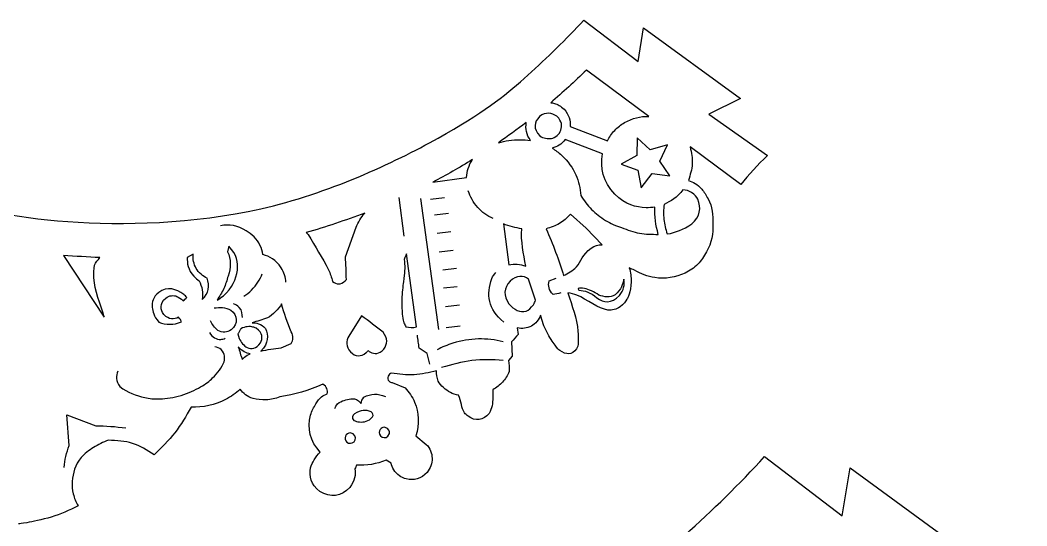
# Model space of a CAD drawing. Extents: x 0.6 to 16.2, y 1.1 to 11.
# Drawn here: x 7.76 to 16.21, y 6.6 to 10.84 of the extents above; entities that cross this region are included whole.
import ezdxf

# ---------------------------------------------------------------- set-up
doc = ezdxf.new("R2010")
doc.units = 0
doc.layers.get('0').update_dxf_attribs({"linetype": 'CONTINUOUS'})

msp = doc.modelspace()

# ---------------------------------------------------------------- linework, layer by layer
at = {"color": 4}
for points in [[(12.489304, 10.83958), (12.945246, 10.492849), (12.991967, 10.774894), (13.80362, 10.181667), (13.537416, 10.050231), (14.03002, 9.704304)], [(13.035586, 10.032569), (12.511599, 10.421362)], [(12.375485, 9.94803), (12.687467, 9.827826)], [(12.647487, 9.717863), (12.334594, 9.838417)], [(12.93844, 9.853375), (12.933936, 9.703659), (12.802707, 9.631453), (12.943703, 9.580905), (12.971824, 9.433786), (13.063468, 9.552261), (13.212076, 9.533543), (13.127719, 9.657312), (13.191443, 9.792863), (13.047664, 9.750881), (12.93844, 9.853375)], [(13.806913, 9.459905), (13.381794, 9.775686)], [(11.223218, 9.480587), (11.505944, 9.520798)], [(10.981932, 9.029048), (10.941596, 9.351735)], [(11.273277, 8.245361), (11.121797, 9.343125)], [(11.203883, 9.338197), (11.320342, 9.352067)], [(11.237621, 9.205551), (11.35408, 9.219422)], [(12.50854, 9.096176), (12.377531, 9.211042)], [(11.815112, 9.130063), (11.860928, 8.786518)], [(10.490292, 8.855452), (10.580775, 9.102655)], [(11.259078, 9.05348), (11.375537, 9.067351)], [(12.643627, 8.954701), (12.50854, 9.096176)], [(9.213866, 8.876053), (9.16364, 8.849927)], [(9.511802, 8.943401), (9.501658, 8.896793)], [(11.086954, 8.267315), (11.003606, 8.88069)], [(11.276772, 8.897842), (11.393231, 8.911713)], [(8.12409, 8.8671), (8.465952, 8.349185)], [(11.30601, 8.746252), (11.422469, 8.760123)], [(12.085567, 8.490786), (12.026162, 8.667855)], [(12.199438, 8.65207), (12.257626, 8.674611)], [(11.311905, 8.593219), (11.428364, 8.60709)], [(11.329599, 8.437581), (11.446059, 8.451452)], [(10.626146, 8.359502), (10.518524, 8.18963)], [(11.335014, 8.262517), (11.451473, 8.276388)], [(9.588735, 8.209998), (9.598077, 8.169635)], [(11.931352, 8.258448), (11.938604, 8.204074)], [(9.94986, 8.091394), (10.03426, 8.127717)], [(11.884479, 8.140506), (11.890148, 8.021479), (11.858743, 7.986088)], [(10.699435, 8.055338), (10.699435, 8.055338)], [(11.198865, 7.955345), (11.176051, 8.043492)], [(10.882446, 7.799321), (10.990882, 7.755721)], [(8.173316, 7.27262), (8.152556, 7.529422), (8.395081, 7.436995)], [(11.081608, 7.354024), (11.16848, 7.280804)], [(14.006672, 7.17874), (14.657681, 6.683667), (14.72439, 7.08638), (15.883293, 6.239352), (15.503198, 6.051684), (16.206553, 5.557759)], [(10.873874, 7.124171), (10.831477, 7.150169)]]:
    msp.add_lwpolyline(points, dxfattribs=at)
for points in [[(12.020198, 10.378108), (12.183843, 10.5252), (12.341213, 10.678135), (12.489304, 10.83958)], [(12.511599, 10.421362), (12.413333, 10.3249), (12.313547, 10.233762), (12.212375, 10.147279)], [(11.334886, 9.888429), (11.686631, 10.089767), (11.856552, 10.231016), (12.020198, 10.378108)], [(12.212375, 10.147279), (12.222867, 10.1461), (12.233258, 10.144022), (12.243394, 10.141069)], [(12.243394, 10.141069), (12.270068, 10.132983), (12.296464, 10.120301), (12.323936, 10.092659)], [(12.263785, 10.033172), (12.218871, 10.063609), (12.170856, 10.071024), (12.118395, 10.031389)], [(12.323936, 10.092659), (12.366577, 10.047343), (12.379121, 9.997861), (12.375485, 9.94803)], [(12.007527, 9.981795), (11.93011, 9.922666), (11.852054, 9.866032), (11.77339, 9.811717)], [(12.043147, 9.830538), (12.008059, 9.87853), (11.998603, 9.929862), (12.007527, 9.981795)], [(12.118395, 10.031389), (12.072138, 9.983133), (12.062395, 9.929571), (12.121265, 9.870273)], [(12.297176, 9.915816), (12.307989, 9.952607), (12.310196, 9.990733), (12.263785, 10.033172)], [(12.748856, 9.914438), (12.773242, 9.940238), (12.801297, 9.96257), (12.831901, 9.98057)], [(12.831901, 9.98057), (12.894436, 10.017446), (12.966062, 10.034816), (13.035586, 10.032569)], [(9.885567, 9.283286), (10.449572, 9.425665), (10.983141, 9.687091), (11.334886, 9.888429)], [(12.218465, 9.848238), (12.247287, 9.850845), (12.289657, 9.886092), (12.297176, 9.915816)], [(12.687467, 9.827826), (12.703754, 9.85937), (12.72447, 9.888638), (12.748856, 9.914438)], [(11.77339, 9.811717), (11.802536, 9.819813), (11.832226, 9.825955), (11.862193, 9.830081)], [(11.862193, 9.830081), (11.921781, 9.838295), (11.982818, 9.838534), (12.043147, 9.830538)], [(12.121265, 9.870273), (12.150393, 9.846652), (12.1869, 9.843212), (12.218465, 9.848238)], [(12.334594, 9.838417), (12.302294, 9.797669), (12.264886, 9.777406), (12.224758, 9.765695)], [(12.224758, 9.765695), (12.252275, 9.749202), (12.278188, 9.730029), (12.301993, 9.708524)], [(12.749068, 9.379518), (12.650437, 9.484247), (12.626663, 9.600396), (12.647487, 9.717863)], [(13.381794, 9.775686), (13.391787, 9.728275), (13.401779, 9.680865), (13.399294, 9.634118)], [(11.555177, 9.669613), (11.445447, 9.602435), (11.334778, 9.539528), (11.223218, 9.480587)], [(11.505944, 9.520798), (11.509455, 9.572182), (11.524203, 9.621945), (11.555177, 9.669613)], [(12.301993, 9.708524), (12.415385, 9.602702), (12.455637, 9.487003), (12.463829, 9.369925)], [(13.399294, 9.634118), (13.396808, 9.587371), (13.381844, 9.541287), (13.366879, 9.495203)], [(14.03002, 9.704304), (13.948061, 9.625051), (13.87427, 9.543466), (13.806913, 9.459905)], [(13.366879, 9.495203), (13.408309, 9.48187), (13.443638, 9.46414), (13.479498, 9.421731)], [(11.600303, 9.268929), (11.561946, 9.31165), (11.536175, 9.35942), (11.520706, 9.407603)], [(13.012487, 9.266385), (12.928112, 9.269641), (12.840318, 9.290757), (12.749068, 9.379518)], [(13.321758, 9.417431), (13.271813, 9.35233), (13.218267, 9.318043), (13.162755, 9.294637)], [(13.394361, 9.392833), (13.371863, 9.407312), (13.346637, 9.415391), (13.321758, 9.417431)], [(13.446874, 9.336988), (13.435896, 9.35606), (13.421622, 9.374889), (13.394361, 9.392833)], [(13.479498, 9.421731), (13.497416, 9.400302), (13.516252, 9.371364), (13.532126, 9.340775)], [(7.060317, 9.359881), (7.409282, 9.247186), (7.770981, 9.170714), (8.24905, 9.144144)], [(12.463829, 9.369925), (12.48917, 9.327207), (12.519755, 9.287592), (12.554715, 9.252309)], [(13.162755, 9.294637), (13.159723, 9.252476), (13.156691, 9.210315), (13.161116, 9.168951)], [(13.395825, 9.130535), (13.467161, 9.194099), (13.474709, 9.26435), (13.446874, 9.336988)], [(13.532126, 9.340775), (13.568527, 9.27653), (13.57503, 9.202787), (13.572934, 9.127657)], [(8.24905, 9.144144), (8.72712, 9.117574), (9.321561, 9.140906), (9.885567, 9.283286)], [(10.652176, 9.221893), (10.489508, 9.159872), (10.32578, 9.105247), (10.161035, 9.057615)], [(10.580775, 9.102655), (10.595663, 9.144519), (10.619408, 9.183955), (10.652176, 9.221893)], [(11.660049, 9.215135), (11.638314, 9.230895), (11.618251, 9.248961), (11.600303, 9.268929)], [(11.729741, 9.175056), (11.705191, 9.185922), (11.681784, 9.199375), (11.660049, 9.215135)], [(12.377531, 9.211042), (12.348601, 9.18234), (12.31967, 9.153639), (12.285682, 9.133453)], [(12.554715, 9.252309), (12.589675, 9.217026), (12.629009, 9.186076), (12.671523, 9.160393)], [(13.085644, 9.272221), (13.061523, 9.267922), (13.036984, 9.26596), (13.012487, 9.266385)], [(13.114625, 9.04294), (13.092843, 9.118672), (13.083495, 9.195113), (13.085644, 9.272221)], [(9.656205, 9.071514), (9.590762, 9.117442), (9.515422, 9.131086), (9.440864, 9.114595)], [(11.891316, 9.105806), (11.865554, 9.112501), (11.840333, 9.121282), (11.815112, 9.130063)], [(12.285682, 9.133453), (12.251694, 9.113268), (12.212649, 9.101598), (12.173603, 9.089929)], [(12.671523, 9.160393), (12.714037, 9.13471), (12.759731, 9.114295), (12.807208, 9.099705)], [(13.161116, 9.168951), (13.16554, 9.127587), (13.17742, 9.087021), (13.1893, 9.046455)], [(13.1893, 9.046455), (13.260462, 9.058144), (13.32606, 9.083254), (13.395825, 9.130535)], [(13.572934, 9.127657), (13.575637, 9.051384), (13.562877, 8.972145), (13.518087, 8.895267)], [(9.724197, 9.021866), (9.704349, 9.041867), (9.681287, 9.058676), (9.656205, 9.071514)], [(10.161035, 9.057615), (10.163801, 9.054863), (10.166566, 9.05211), (10.169321, 9.049347)], [(10.169321, 9.049347), (10.172075, 9.046583), (10.174818, 9.043808), (10.177561, 9.041034)], [(10.177561, 9.041034), (10.237656, 8.943512), (10.294752, 8.845321), (10.349024, 8.746489)], [(11.969689, 9.089893), (11.943384, 9.094502), (11.917079, 9.099111), (11.891316, 9.105806)], [(12.002315, 8.776897), (11.985118, 8.880895), (11.960366, 8.985363), (11.969689, 9.089893)], [(12.173603, 9.089929), (12.23085, 8.960241), (12.27948, 8.829196), (12.320224, 8.696877)], [(12.807208, 9.099705), (12.856743, 9.08103), (12.906278, 9.062355), (12.957514, 9.052894)], [(12.957514, 9.052894), (13.00875, 9.043433), (13.061688, 9.043186), (13.114625, 9.04294)], [(9.773256, 8.953455), (9.760678, 8.97867), (9.744045, 9.001864), (9.724197, 9.021866)], [(9.798472, 8.873131), (9.794358, 8.901005), (9.785835, 8.92824), (9.773256, 8.953455)], [(12.551061, 8.928559), (12.578751, 8.947758), (12.611767, 8.956834), (12.643627, 8.954701)], [(9.239008, 8.757049), (9.217391, 8.794651), (9.20956, 8.835444), (9.213866, 8.876053)], [(9.501658, 8.896793), (9.529229, 8.833641), (9.532933, 8.763475), (9.506134, 8.693675)], [(9.58428, 8.741453), (9.590154, 8.804969), (9.581885, 8.872282), (9.511802, 8.943401)], [(9.950533, 8.762673), (9.90478, 8.830725), (9.85261, 8.857733), (9.798472, 8.873131)], [(11.003606, 8.88069), (10.995618, 8.858919), (10.976265, 8.838934), (10.985051, 8.816632)], [(12.428127, 8.769741), (12.465894, 8.817506), (12.476126, 8.870974), (12.551061, 8.928559)], [(13.518087, 8.895267), (13.498112, 8.858137), (13.475558, 8.822353), (13.44581, 8.792227)], [(8.430417, 8.847812), (8.328256, 8.852422), (8.226147, 8.858849), (8.12409, 8.8671)], [(8.379974, 8.678586), (8.37787, 8.714076), (8.380868, 8.749869), (8.383866, 8.785662)], [(8.383866, 8.785662), (8.397019, 8.806979), (8.412289, 8.827738), (8.430417, 8.847812)], [(9.16364, 8.849927), (9.160702, 8.799393), (9.168976, 8.74732), (9.218501, 8.691055)], [(10.498053, 8.663818), (10.49733, 8.72773), (10.494746, 8.791608), (10.490292, 8.855452)], [(10.985051, 8.816632), (10.98766, 8.790389), (10.98836, 8.763955), (10.986744, 8.73767)], [(11.860928, 8.786518), (11.908503, 8.797843), (11.955641, 8.795059), (12.002315, 8.776897)], [(13.44581, 8.792227), (13.416062, 8.7621), (13.379119, 8.737631), (13.339639, 8.718723)], [(9.329731, 8.676034), (9.29734, 8.688668), (9.256142, 8.724641), (9.239008, 8.757049)], [(9.466294, 8.527992), (9.544706, 8.594493), (9.570001, 8.668294), (9.58428, 8.741453)], [(9.702108, 8.575265), (9.744813, 8.617397), (9.773889, 8.665051), (9.79244, 8.713353)], [(9.99093, 8.642358), (9.987845, 8.681891), (9.975708, 8.723407), (9.950533, 8.762673)], [(10.349024, 8.746489), (10.362874, 8.714348), (10.37374, 8.681778), (10.381936, 8.648811)], [(10.986744, 8.73767), (10.985128, 8.711384), (10.981195, 8.685248), (10.976195, 8.645513)], [(11.718131, 8.672102), (11.726625, 8.690748), (11.739424, 8.707432), (11.752224, 8.724117)], [(12.026162, 8.667855), (11.982646, 8.703845), (11.924528, 8.698644), (11.871447, 8.651178)], [(12.320224, 8.696877), (12.357766, 8.714499), (12.39391, 8.737647), (12.428127, 8.769741)], [(12.915874, 8.741844), (12.900832, 8.748929), (12.885571, 8.755548), (12.870309, 8.762167)], [(12.870309, 8.762167), (12.882432, 8.724197), (12.88842, 8.68425), (12.887318, 8.644561)], [(13.084782, 8.680221), (13.024722, 8.688737), (12.967807, 8.7138), (12.915874, 8.741844)], [(13.339639, 8.718723), (13.260804, 8.680604), (13.171072, 8.666384), (13.084782, 8.680221)], [(8.465952, 8.349185), (8.435739, 8.459269), (8.385943, 8.569376), (8.379974, 8.678586)], [(9.218501, 8.691055), (9.231569, 8.67696), (9.246604, 8.66469), (9.263013, 8.654682)], [(9.263013, 8.654682), (9.273615, 8.629183), (9.284217, 8.603683), (9.288446, 8.577167)], [(9.288382, 8.495586), (9.344333, 8.549306), (9.353835, 8.611954), (9.329731, 8.676034)], [(9.506134, 8.693675), (9.495752, 8.657666), (9.485371, 8.621657), (9.469819, 8.58804)], [(10.381936, 8.648811), (10.414741, 8.621923), (10.450335, 8.617151), (10.489003, 8.652038)], [(10.489003, 8.652038), (10.492396, 8.655655), (10.495431, 8.659608), (10.498053, 8.663818)], [(10.976195, 8.645513), (10.971194, 8.605779), (10.965125, 8.552448), (10.963581, 8.498922)], [(11.818124, 8.307822), (11.68406, 8.414904), (11.672042, 8.540212), (11.718131, 8.672102)], [(11.871447, 8.651178), (11.818669, 8.592624), (11.812368, 8.528848), (11.861932, 8.460865)], [(12.231415, 8.539888), (12.195428, 8.574367), (12.189173, 8.613003), (12.199438, 8.65207)], [(12.825701, 8.666882), (12.817723, 8.624332), (12.804046, 8.582924), (12.752823, 8.53684)], [(12.788851, 8.529932), (12.825065, 8.572567), (12.834455, 8.61893), (12.825701, 8.666882)], [(12.887318, 8.644561), (12.886217, 8.604871), (12.878027, 8.565438), (12.870693, 8.541249)], [(8.923623, 8.556052), (8.877105, 8.51767), (8.865844, 8.473776), (8.86883, 8.429667)], [(9.134005, 8.538909), (9.072514, 8.586622), (8.995029, 8.608438), (8.923623, 8.556052)], [(8.982236, 8.509168), (9.011543, 8.532179), (9.050668, 8.533511), (9.076522, 8.522799)], [(9.160818, 8.51235), (9.152698, 8.52198), (9.143713, 8.530882), (9.134005, 8.538909)], [(9.288446, 8.577167), (9.292674, 8.550651), (9.290528, 8.523118), (9.288382, 8.495586)], [(9.469819, 8.58804), (9.454267, 8.554423), (9.433544, 8.523199), (9.412821, 8.491975)], [(9.637113, 8.523679), (9.660526, 8.538503), (9.682361, 8.555823), (9.702108, 8.575265)], [(12.297204, 8.552207), (12.275619, 8.544019), (12.253678, 8.54009), (12.231415, 8.539888)], [(12.432069, 8.533205), (12.408061, 8.542727), (12.382566, 8.548685), (12.356738, 8.551304)], [(12.356738, 8.551304), (12.390408, 8.44253), (12.432619, 8.339665), (12.439928, 8.230816)], [(12.691905, 8.408568), (12.615392, 8.41588), (12.515123, 8.497643), (12.432069, 8.533205)], [(12.442876, 8.588579), (12.442781, 8.587554), (12.442801, 8.586518), (12.442936, 8.585497)], [(12.495844, 8.588651), (12.467837, 8.595307), (12.459579, 8.591971), (12.442876, 8.588579)], [(12.442936, 8.585497), (12.443116, 8.582363), (12.446064, 8.577301), (12.449504, 8.575524)], [(12.449504, 8.575524), (12.497319, 8.571506), (12.547557, 8.557254), (12.598146, 8.511921)], [(12.554881, 8.568459), (12.533399, 8.577845), (12.510929, 8.584963), (12.495844, 8.588651)], [(12.616008, 8.533866), (12.596856, 8.547416), (12.576363, 8.559072), (12.554881, 8.568459)], [(12.598146, 8.511921), (12.656317, 8.465071), (12.719378, 8.460998), (12.788851, 8.529932)], [(12.752823, 8.53684), (12.71134, 8.505694), (12.661582, 8.518134), (12.616008, 8.533866)], [(12.870693, 8.541249), (12.86336, 8.517061), (12.856883, 8.508116), (12.850771, 8.499074)], [(8.966527, 8.370492), (8.936801, 8.412881), (8.928656, 8.458759), (8.982236, 8.509168)], [(9.076522, 8.522799), (9.090919, 8.516787), (9.11098, 8.505157), (9.127723, 8.485509)], [(9.127723, 8.485509), (9.138785, 8.494344), (9.149817, 8.50329), (9.160818, 8.51235)], [(9.412821, 8.491975), (9.431774, 8.502179), (9.449718, 8.514259), (9.466294, 8.527992)], [(9.600084, 8.430685), (9.58485, 8.446237), (9.568599, 8.454703), (9.552016, 8.4596)], [(9.954769, 8.460365), (9.930976, 8.418279), (9.88128, 8.367377), (9.836177, 8.341832)], [(10.03596, 8.225181), (10.002755, 8.302663), (9.975894, 8.38108), (9.954769, 8.460365)], [(10.963581, 8.498922), (10.962037, 8.445396), (10.965019, 8.391676), (10.968551, 8.358825)], [(11.861932, 8.460865), (11.905303, 8.409226), (11.954885, 8.38449), (12.006418, 8.399779)], [(12.006418, 8.399779), (12.027066, 8.410165), (12.047634, 8.424149), (12.067253, 8.453029)], [(12.067253, 8.453029), (12.075045, 8.464709), (12.080816, 8.477459), (12.085567, 8.490786)], [(12.850771, 8.499074), (12.840019, 8.483319), (12.825615, 8.458828), (12.793672, 8.435318)], [(8.86883, 8.429667), (8.873891, 8.40159), (8.879378, 8.354587), (8.924662, 8.307486)], [(9.089824, 8.347926), (9.051623, 8.329091), (9.01115, 8.324147), (8.966527, 8.370492)], [(9.389413, 8.426062), (9.436379, 8.431679), (9.48125, 8.434524), (9.529582, 8.407289)], [(9.529582, 8.407289), (9.584601, 8.36288), (9.592633, 8.296268), (9.531705, 8.242662)], [(9.626348, 8.345283), (9.621977, 8.374115), (9.625383, 8.400616), (9.600084, 8.430685)], [(12.127175, 8.365552), (12.117771, 8.332903), (12.082082, 8.289701), (12.049941, 8.274194)], [(12.178761, 8.225166), (12.156033, 8.269579), (12.138854, 8.316908), (12.127175, 8.365552)], [(12.793672, 8.435318), (12.764042, 8.414642), (12.726817, 8.405469), (12.691905, 8.408568)], [(8.924662, 8.307486), (8.983637, 8.283328), (9.049163, 8.281128), (9.11452, 8.309117)], [(9.11452, 8.309117), (9.109852, 8.32285), (9.102591, 8.335922), (9.089824, 8.347926)], [(9.420253, 8.236553), (9.393337, 8.261649), (9.373102, 8.28855), (9.356945, 8.316721)], [(9.836177, 8.341832), (9.793373, 8.326887), (9.750326, 8.313781), (9.707045, 8.302428)], [(9.707045, 8.302428), (9.742967, 8.301794), (9.780755, 8.293783), (9.819507, 8.252182)], [(10.805306, 8.22264), (10.748879, 8.268479), (10.685866, 8.313881), (10.626146, 8.359502)], [(10.968551, 8.358825), (10.972084, 8.325974), (10.976169, 8.313991), (10.980912, 8.302347)], [(10.980912, 8.302347), (10.985656, 8.290703), (10.991059, 8.279398), (10.997304, 8.26858)], [(9.350709, 8.218933), (9.368998, 8.178917), (9.410853, 8.160138), (9.443901, 8.162331)], [(9.531705, 8.242662), (9.496257, 8.218142), (9.458997, 8.215638), (9.420253, 8.236553)], [(9.600958, 8.230791), (9.596881, 8.223862), (9.592808, 8.21693), (9.588735, 8.209998)], [(9.613193, 8.251577), (9.609114, 8.244649), (9.605034, 8.237721), (9.600958, 8.230791)], [(9.714081, 8.265498), (9.688516, 8.272167), (9.648068, 8.272043), (9.613193, 8.251577)], [(9.742045, 8.255669), (9.727596, 8.262878), (9.72656, 8.26254), (9.714081, 8.265498)], [(9.777426, 8.13274), (9.795637, 8.171382), (9.800429, 8.215864), (9.742045, 8.255669)], [(9.819507, 8.252182), (9.843305, 8.195127), (9.849926, 8.132468), (9.77908, 8.064275)], [(10.03426, 8.127717), (10.05253, 8.157615), (10.055571, 8.190119), (10.03596, 8.225181)], [(10.812845, 8.079724), (10.842427, 8.122618), (10.848533, 8.171076), (10.805306, 8.22264)], [(10.997304, 8.26858), (11.027137, 8.260264), (11.05702, 8.259882), (11.086954, 8.267315)], [(11.107474, 8.087926), (11.103947, 8.124729), (11.099255, 8.161465), (11.093378, 8.198133)], [(11.938604, 8.204074), (11.921448, 8.182641), (11.90344, 8.161446), (11.884479, 8.140506)], [(12.049941, 8.274194), (12.012977, 8.254186), (11.971993, 8.248844), (11.931352, 8.258448)], [(12.248966, 8.113275), (12.229766, 8.139254), (12.201489, 8.180752), (12.178761, 8.225166)], [(12.439928, 8.230816), (12.442947, 8.197645), (12.443645, 8.164265), (12.443327, 8.143434)], [(9.443901, 8.162331), (9.456173, 8.162887), (9.468862, 8.165786), (9.481083, 8.171525)], [(9.598077, 8.169635), (9.613855, 8.142528), (9.638864, 8.105961), (9.665776, 8.093039)], [(9.665776, 8.093039), (9.701144, 8.081452), (9.741727, 8.07975), (9.777426, 8.13274)], [(10.518524, 8.18963), (10.4966, 8.149368), (10.492616, 8.104606), (10.532714, 8.057062)], [(11.391092, 8.130212), (11.345665, 8.115864), (11.301577, 8.097273), (11.25958, 8.074784)], [(11.814164, 8.141587), (11.677688, 8.176432), (11.534042, 8.174987), (11.391092, 8.130212)], [(12.289805, 8.068194), (12.278287, 8.076834), (12.268165, 8.087295), (12.248966, 8.113275)], [(12.443327, 8.143434), (12.442708, 8.106451), (12.438698, 8.101573), (12.42939, 8.083504)], [(9.448114, 8.076331), (9.432679, 8.090672), (9.412941, 8.09792), (9.394021, 8.098508)], [(9.472355, 7.97483), (9.478416, 8.007377), (9.483553, 8.038021), (9.448114, 8.076331)], [(9.690857, 8.041443), (9.658852, 8.047557), (9.625705, 8.058547), (9.591182, 8.100516)], [(9.591182, 8.100516), (9.601299, 8.064946), (9.612313, 8.029496), (9.624253, 7.99417)], [(9.644216, 8.012933), (9.659093, 8.025101), (9.674854, 8.034453), (9.690857, 8.041443)], [(9.77908, 8.064275), (9.807349, 8.070014), (9.835619, 8.075753), (9.864083, 8.080273)], [(9.864083, 8.080273), (9.892546, 8.084793), (9.921203, 8.088094), (9.94986, 8.091394)], [(10.532714, 8.057062), (10.574052, 8.017495), (10.616157, 8.013096), (10.664179, 8.051402)], [(10.664179, 8.051402), (10.669878, 8.056851), (10.674864, 8.063045), (10.678979, 8.069771)], [(10.678979, 8.069771), (10.685096, 8.064058), (10.691999, 8.059182), (10.699435, 8.055338)], [(10.699435, 8.055338), (10.733618, 8.040209), (10.771495, 8.035121), (10.812845, 8.079724)], [(11.176051, 8.043492), (11.15338, 8.059082), (11.130518, 8.073875), (11.107474, 8.087926)], [(12.42939, 8.083504), (12.390731, 8.027051), (12.342265, 8.033324), (12.289805, 8.068194)], [(9.376278, 7.839507), (9.41524, 7.879733), (9.45734, 7.928311), (9.472355, 7.97483)], [(9.624253, 7.99417), (9.630468, 8.00087), (9.637143, 8.007145), (9.644216, 8.012933)], [(11.551769, 7.985097), (11.46585, 7.975014), (11.381621, 7.950534), (11.297392, 7.926055)], [(11.812903, 7.986555), (11.725295, 7.990868), (11.637687, 7.99518), (11.551769, 7.985097)], [(11.858743, 7.986088), (11.863965, 7.954866), (11.865841, 7.923552), (11.864456, 7.892147)], [(8.582269, 7.895081), (8.564619, 7.857259), (8.560459, 7.813545), (8.596939, 7.765983)], [(10.875086, 7.878353), (10.854866, 7.876072), (10.830586, 7.837436), (10.85733, 7.81079)], [(11.065978, 7.865992), (11.002752, 7.862591), (10.938919, 7.870472), (10.875086, 7.878353)], [(11.254443, 7.898759), (11.191823, 7.884076), (11.129204, 7.869393), (11.065978, 7.865992)], [(11.267249, 7.813055), (11.258176, 7.841298), (11.254061, 7.869874), (11.254443, 7.898759)], [(11.864456, 7.892147), (11.848158, 7.860643), (11.83186, 7.82914), (11.808887, 7.803653)], [(9.274829, 7.763301), (9.319025, 7.788936), (9.349166, 7.812706), (9.376278, 7.839507)], [(10.300891, 7.785794), (10.182935, 7.733777), (10.062731, 7.699429), (9.94052, 7.680244)], [(10.338076, 7.706722), (10.344772, 7.730228), (10.33422, 7.769712), (10.300891, 7.785794)], [(10.85733, 7.81079), (10.865075, 7.80329), (10.873727, 7.800074), (10.882446, 7.799321)], [(11.312176, 7.757764), (11.294713, 7.773969), (11.27955, 7.792653), (11.267249, 7.813055)], [(11.808887, 7.803653), (11.785914, 7.778167), (11.756265, 7.758697), (11.726617, 7.739228)], [(8.596939, 7.765983), (8.662316, 7.717991), (8.734886, 7.688449), (8.807325, 7.67353)], [(8.935107, 7.66359), (8.986374, 7.66572), (9.050252, 7.674192), (9.111316, 7.692178)], [(9.111316, 7.692178), (9.172381, 7.710164), (9.230633, 7.737666), (9.274829, 7.763301)], [(9.607104, 7.743651), (9.570294, 7.709942), (9.529074, 7.681033), (9.484806, 7.65797)], [(9.651931, 7.697656), (9.63484, 7.710828), (9.619658, 7.726293), (9.607104, 7.743651)], [(9.71734, 7.665848), (9.688021, 7.673604), (9.669022, 7.684484), (9.651931, 7.697656)], [(10.241065, 7.620464), (10.274999, 7.676305), (10.302532, 7.692386), (10.338076, 7.706722)], [(10.645663, 7.677507), (10.70245, 7.707351), (10.762603, 7.711521), (10.826101, 7.683236)], [(10.990882, 7.755721), (11.024157, 7.721013), (11.051203, 7.680286), (11.070112, 7.636072)], [(11.370689, 7.717128), (11.349405, 7.727833), (11.32964, 7.741559), (11.312176, 7.757764)], [(11.438189, 7.69434), (11.414776, 7.698741), (11.391973, 7.706424), (11.370689, 7.717128)], [(11.488933, 7.546849), (11.460541, 7.584513), (11.464395, 7.642271), (11.438189, 7.69434)], [(11.726617, 7.739228), (11.727202, 7.718202), (11.727134, 7.697159), (11.726603, 7.676089)], [(8.807325, 7.67353), (8.845182, 7.66567), (8.883839, 7.661459), (8.935107, 7.66359)], [(9.484806, 7.65797), (9.394868, 7.611005), (9.29395, 7.589574), (9.195725, 7.593958)], [(9.825603, 7.655403), (9.7863, 7.65346), (9.74666, 7.658092), (9.71734, 7.665848)], [(9.94052, 7.680244), (9.903872, 7.665864), (9.864906, 7.657346), (9.825603, 7.655403)], [(10.197605, 7.5269), (10.208031, 7.562392), (10.225754, 7.595604), (10.241065, 7.620464)], [(10.400784, 7.582993), (10.406766, 7.596715), (10.41425, 7.610104), (10.423697, 7.62309)], [(10.423697, 7.62309), (10.4593, 7.649548), (10.498234, 7.655987), (10.536276, 7.664356)], [(10.536276, 7.664356), (10.556618, 7.664567), (10.577537, 7.667124), (10.600713, 7.645801)], [(10.600713, 7.645801), (10.607874, 7.639595), (10.61388, 7.632059), (10.619886, 7.624522)], [(10.619886, 7.624522), (10.623786, 7.643064), (10.631446, 7.660841), (10.645663, 7.677507)], [(11.070112, 7.636072), (11.106923, 7.550664), (11.113222, 7.448758), (11.081608, 7.354024)], [(11.726603, 7.676089), (11.725958, 7.624779), (11.720252, 7.58468), (11.694865, 7.540737)], [(9.195725, 7.593958), (9.153399, 7.519999), (9.111072, 7.44604), (9.059205, 7.379521)], [(10.278893, 7.21748), (10.193842, 7.305916), (10.168446, 7.416398), (10.197605, 7.5269)], [(10.567115, 7.537574), (10.551254, 7.522514), (10.53918, 7.503622), (10.561337, 7.483269)], [(10.704715, 7.553761), (10.665243, 7.573811), (10.616963, 7.573569), (10.567115, 7.537574)], [(10.718037, 7.511667), (10.727844, 7.524176), (10.718044, 7.550003), (10.704715, 7.553761)], [(11.518826, 7.517657), (11.507804, 7.525875), (11.49724, 7.535524), (11.488933, 7.546849)], [(11.694865, 7.540737), (11.64689, 7.482631), (11.581108, 7.472958), (11.518826, 7.517657)], [(8.395081, 7.436995), (8.479385, 7.437139), (8.563506, 7.431407), (8.647442, 7.419683)], [(10.561337, 7.483269), (10.583394, 7.469752), (10.628881, 7.462929), (10.664062, 7.475996)], [(10.664062, 7.475996), (10.681837, 7.482637), (10.699562, 7.490165), (10.718037, 7.511667)], [(9.059205, 7.379521), (9.007338, 7.313001), (8.945929, 7.253921), (8.884521, 7.194841)], [(10.519376, 7.376057), (10.481125, 7.364076), (10.473438, 7.312046), (10.517084, 7.293161)], [(10.539527, 7.376894), (10.533852, 7.378118), (10.526713, 7.37803), (10.519376, 7.376057)], [(10.571892, 7.31901), (10.582233, 7.337781), (10.563923, 7.375015), (10.539527, 7.376894)], [(10.804751, 7.423683), (10.786374, 7.424619), (10.745948, 7.371613), (10.799223, 7.34163)], [(10.799223, 7.34163), (10.817287, 7.334801), (10.846728, 7.334882), (10.858588, 7.373176)], [(10.824446, 7.424331), (10.818707, 7.425559), (10.811804, 7.425493), (10.804751, 7.423683)], [(10.858588, 7.373176), (10.861919, 7.388732), (10.856451, 7.41629), (10.824446, 7.424331)], [(8.129659, 7.088489), (8.135795, 7.150737), (8.149969, 7.212142), (8.173316, 7.27262)], [(8.501892, 7.316269), (8.458216, 7.300963), (8.416281, 7.280677), (8.376749, 7.25612)], [(8.704269, 7.290414), (8.640498, 7.310652), (8.571195, 7.31346), (8.501892, 7.316269)], [(8.884521, 7.194841), (8.826281, 7.232508), (8.768041, 7.270176), (8.704269, 7.290414)], [(10.517084, 7.293161), (10.533781, 7.28594), (10.563893, 7.295192), (10.571892, 7.31901)], [(11.16848, 7.280804), (11.201551, 7.249615), (11.215721, 7.205138), (11.217253, 7.165035)], [(8.376749, 7.25612), (8.337217, 7.231563), (8.300089, 7.202735), (8.273594, 7.172084)], [(10.198476, 7.085666), (10.211811, 7.132638), (10.235591, 7.174131), (10.278893, 7.21748)], [(13.336869, 6.519837), (13.570527, 6.72986), (13.795224, 6.948224), (14.006672, 7.17874)], [(8.273594, 7.172084), (8.220934, 7.108816), (8.203862, 7.039853), (8.197808, 6.971307)], [(10.582358, 7.107794), (10.579697, 7.097184), (10.575344, 7.086888), (10.568611, 7.076989)], [(10.831477, 7.150169), (10.750029, 7.115398), (10.666928, 7.10235), (10.582358, 7.107794)], [(10.94257, 7.018994), (10.903465, 7.047206), (10.882016, 7.086162), (10.873874, 7.124171)], [(11.207287, 7.101911), (11.20011, 7.081728), (11.189152, 7.06289), (11.175158, 7.046671)], [(11.217253, 7.165035), (11.217862, 7.143621), (11.214465, 7.122094), (11.207287, 7.101911)], [(10.274779, 6.887794), (10.198962, 6.945736), (10.184691, 7.013604), (10.198476, 7.085666)], [(10.568611, 7.076989), (10.576426, 7.027971), (10.571443, 6.976079), (10.52677, 6.920676)], [(11.000473, 6.991954), (10.979728, 6.997291), (10.959982, 7.006514), (10.94257, 7.018994)], [(11.175158, 7.046671), (11.126351, 6.992287), (11.062816, 6.976938), (11.000473, 6.991954)], [(8.197808, 6.971307), (8.195608, 6.936), (8.198895, 6.90032), (8.207249, 6.865882)], [(8.207249, 6.865882), (8.215603, 6.831443), (8.229024, 6.798247), (8.2469, 6.767666)], [(10.52677, 6.920676), (10.454432, 6.844139), (10.366769, 6.831069), (10.274779, 6.887794)], [(8.2469, 6.767666), (8.175224, 6.728652), (8.099896, 6.69634), (8.022093, 6.672382)], [(8.022093, 6.672382), (7.94429, 6.648424), (7.864013, 6.63282), (7.818034, 6.624688)], [(7.818034, 6.624688), (7.772056, 6.616555), (7.760377, 6.615894), (7.748721, 6.615213)]]:
    msp.add_open_spline(points, degree=3, dxfattribs=at)

doc.saveas('drawing.dxf')
